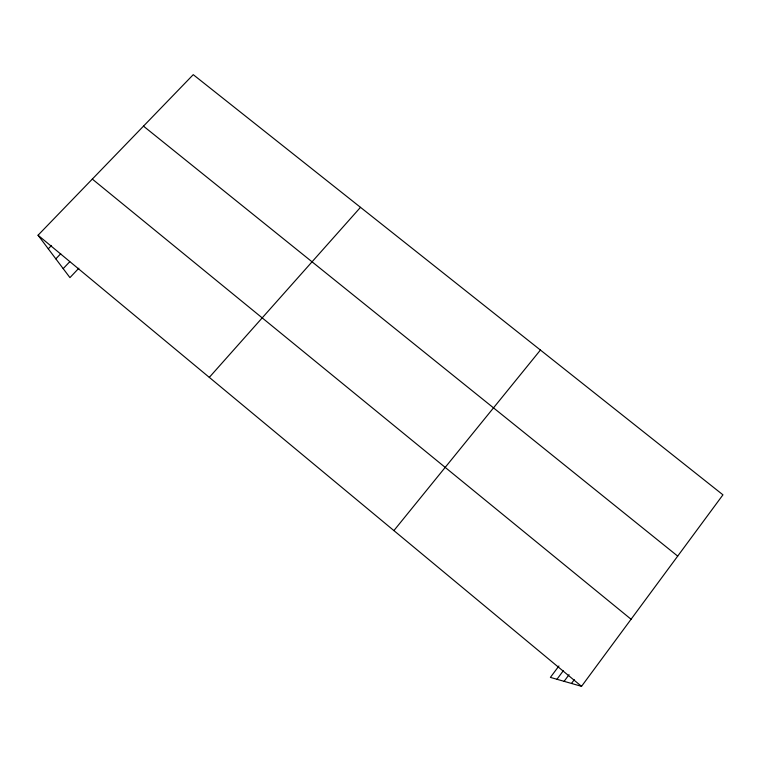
<?xml version="1.0" encoding="UTF-8"?>
<svg xmlns="http://www.w3.org/2000/svg" width="761" height="761" viewBox="0 0 761 761"><rect width="100%" height="100%" fill="white"/><g stroke="black" fill="none" stroke-linecap="round" stroke-linejoin="round"><path stroke-width="1.14" d="M558.935 665.961L550.393 677.395L581.537 686.336L722.95 494.831L193.246 74.664L38.05 235.225L69.945 277.613L78.859 268.205M571.492 683.454L574.298 679.659M564.11 681.333L569.047 674.693M556.947 679.278L563.321 670.736M393.903 530.588L540.424 350.05M209.304 377.37L360.495 207.334M63.182 268.633L69.746 261.746M55.829 258.864L60.737 253.736M48.285 248.828L51.548 245.432M143.487 126.145L677.699 556.11M92.309 179.082L631.078 619.254M38.05 235.225L581.537 686.336"/></g></svg>
